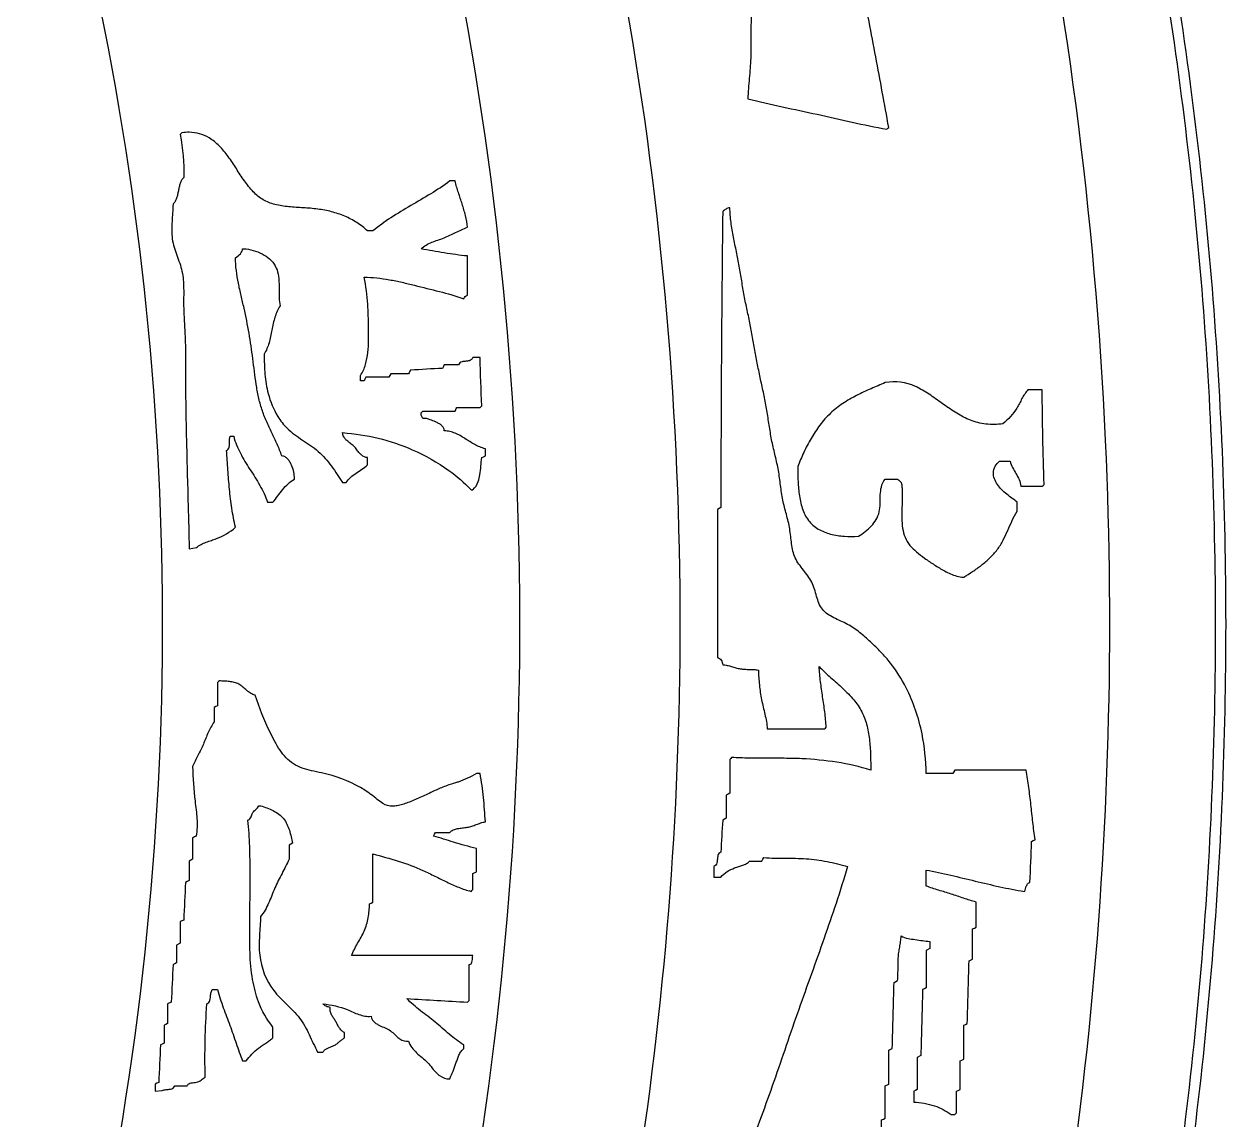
# Model space of a CAD drawing. Header units: millimetres. Extents: x 2100 to 2630, y 15240 to 16970.
# Drawn here: x 2305.1 to 2424, y 16056.2 to 16164.5 of the extents above; entities that cross this region are included whole.
import ezdxf

# ---------------------------------------------------------------- set-up
doc = ezdxf.new("R2010")
doc.units = ezdxf.units.MM

msp = doc.modelspace()

# ---------------------------------------------------------------- linework, layer by layer
for points in [[(2179.44, 16402.53, -0.052772), (2238.03, 16361.19, -0.051037), (2285.24, 16310.42, -0.048688), (2319.79, 16254.02, -0.056875), (2345.47, 16181.16, -0.051033), (2353.98, 16112.36, -0.049847), (2348.66, 16044.83, -0.052789)], [(2118.13, 15753.25), (2118.13, 15758.87), (2118.13, 15764.49, 0.006207), (2126.56, 15767.2, 0.037307), (2175.54, 15787.75, 0.039797), (2223.79, 15817.42, 0.042279), (2269.21, 15856.9, 0.038559), (2304.3, 15899.1, 0.042289), (2334.83, 15950.96, 0.038553), (2354.7, 16002.12, 0.03607), (2365.97, 16052.21, 0.039805), (2369.92, 16108.72, 0.043526), (2363.92, 16170.37, 0.036066), (2350.91, 16220.05, 0.037311), (2330.09, 16268.91, 0.041037), (2299.09, 16318.42, 0.037313), (2264.23, 16358.48, 0.038551), (2222.36, 16393.97, 0.038553)], [(2312.57, 16043.97, 0.054595), (2318.73, 16110.16, 0.052737), (2310.93, 16173.88, 0.048961), (2291.9, 16230.39, 0.048955), (2262.24, 16282.12, 0.057105), (2215.74, 16333.81, 0.051458), (2164.78, 16370.29, 0.039251), (2121.49, 16390.66, 0.001897)], [(2418.48, 16045.62, 0.02094), (2422.06, 16079.56, 0.020967), (2422.77, 16113.73, 0.02094), (2420.63, 16147.79, 0.020967), (2415.62, 16181.59, 0.020941), (2407.81, 16214.81, 0.020967), (2397.22, 16247.3, 0.02094), (2383.96, 16278.75, 0.020967), (2368.08, 16309.01, 0.02094), (2349.76, 16337.8, 0.020967), (2329.04, 16364.98, 0.020942), (2306.16, 16390.3, 0.020967)], [(2418.48, 16045.62, 0.02094), (2422.06, 16079.56, 0.020967), (2422.77, 16113.73, 0.02094), (2420.63, 16147.79, 0.020967), (2415.62, 16181.59, 0.020941), (2407.81, 16214.81, 0.020967), (2397.22, 16247.3, 0.02094), (2383.96, 16278.75, 0.020967), (2368.08, 16309.01, 0.02094), (2349.76, 16337.8, 0.020967), (2329.04, 16364.98, 0.020942), (2306.16, 16390.3, 0.020967)], [(2295.59, 16386.04, -0.035602), (2332.61, 16343.56, -0.036871), (2364.19, 16294.5, -0.035594), (2387.53, 16243.22, -0.0356), (2403.36, 16189.15, -0.041956), (2411.95, 16123.33, -0.036874), (2410.32, 16065, -0.038137), (2399.64, 16005.6, -0.038148)], [(2318.52, 16378.66, -0.020975), (2340.42, 16352.29, -0.020949), (2360.01, 16324.23, -0.020976), (2377.19, 16294.57, -0.020949), (2391.81, 16263.63, -0.020976), (2403.79, 16231.52, -0.020949), (2413.02, 16198.56, -0.020976), (2419.46, 16164.9, -0.020949), (2423.05, 16130.86, -0.020976), (2423.77, 16096.6, -0.020949), (2421.62, 16062.44, -0.020976), (2416.59, 16028.54, -0.020949)], [(2390.37, 16154.08), (2390.46, 16154.17), (2390.55, 16154.25, 0.002132), (2389.27, 16161.23, 0.003669), (2387.91, 16168.2, 0.001137)], [(2376.96, 16165.19, 0.016172), (2376.93, 16163.58, -0.00131), (2376.93, 16163.15, -0.001102), (2376.93, 16162.13, -0.009744), (2376.91, 16161.11, -0.008801), (2376.76, 16159.1, 0.006604), (2376.61, 16157.08, 0.005825), (2380.03, 16156.29, -0.002068), (2383.48, 16155.55, -0.001593), (2386.92, 16154.78, 0.010795), (2390.37, 16154.08)], [(2322.11, 16112.73, -0.052809), (2322.57, 16113.03, -0.028159), (2323.07, 16113.26, -0.013657), (2323.59, 16113.44, 0.013608), (2324.1, 16113.62, 0.086963), (2325.98, 16114.74, -0.020028), (2325.61, 16116.61, -0.013885), (2325.38, 16118.51, -0.006143), (2325.22, 16120.41, -0.001546), (2325.16, 16121.37, 0.000504), (2325.09, 16122.32, 0.228124), (2325.36, 16122.66, 0.046405), (2325.39, 16122.95, 0.014097), (2325.39, 16123.4, -0.09242), (2325.45, 16123.73), (2325.8, 16123.73, 0.034756), (2326.08, 16122.87, 0.023068), (2326.46, 16122.05, 0.016668), (2326.91, 16121.25, 0.005025), (2327.4, 16120.46, -0.000666), (2327.9, 16119.68, -0.012016), (2328.38, 16118.88, -0.017946), (2328.8, 16118.06, -0.029519), (2329.15, 16117.21), (2329.68, 16117.21, 0.01268), (2330.16, 16117.83, -0.014931), (2330.64, 16118.46, -0.029699), (2331.18, 16119.03, -0.056758), (2331.8, 16119.5, 0.060474), (2331.74, 16120.19, 0.052933), (2331.52, 16120.86, 0.025968), (2331.36, 16121.18, 0.050804), (2331.15, 16121.47, 0.078599), (2330.89, 16121.69, 0.106966), (2330.56, 16121.79, 0.021617), (2330.09, 16122.94, 0.002121), (2329.56, 16124.07, -0.006596), (2329.03, 16125.22, -0.024969), (2328.58, 16126.4, -0.026785), (2328.25, 16127.62, -0.014746), (2328.02, 16128.87, -0.008892), (2327.85, 16130.13, 0.002563), (2327.69, 16131.4, 0.023504), (2326.82, 16136.4, 0.003339), (2326.53, 16137.63, -0.010387), (2326.26, 16138.86, -0.017494), (2326.06, 16140.11, -0.030677), (2325.98, 16141.38, 0.082185), (2326.46, 16141.77, 0.15462), (2326.68, 16142.26), (2327.03, 16142.26, -0.039198), (2327.96, 16142.03, -0.050606), (2328.81, 16141.64, -0.066626), (2329.51, 16141.1, -0.092896), (2330.01, 16140.36, -0.07363), (2330.22, 16139.56, -0.025659), (2330.29, 16138.48, -0.001355), (2330.3, 16137.42, 0.048716), (2330.39, 16136.61, 0.050571), (2330.09, 16136.08, 0.028969), (2329.87, 16135.5, 0.019763), (2329.71, 16134.88, 0.004378), (2329.58, 16134.23, -0.003016), (2329.45, 16133.59, -0.018308), (2329.29, 16132.96, -0.027342), (2329.09, 16132.39, -0.049414), (2328.8, 16131.85, 0.001897), (2328.83, 16130.84, 0.011688), (2328.89, 16129.86, 0.017106), (2329.01, 16128.9, 0.025703), (2329.21, 16127.95, 0.071031), (2330.16, 16125.69, 0.063744), (2331.08, 16124.52, 0.03857), (2331.82, 16123.9, 0.010376), (2332.6, 16123.36, -0.00384), (2333.4, 16122.83, -0.031669), (2334.16, 16122.24, -0.033789), (2334.85, 16121.54, -0.021501), (2335.46, 16120.77, -0.009697), (2336.03, 16119.96, -0.002561), (2336.3, 16119.55, 0.000689), (2336.56, 16119.15), (2336.91, 16119.15, -0.075935), (2337.36, 16119.66, -0.027251), (2337.9, 16120.08, -0.003216), (2338.48, 16120.47, 0.042921), (2339.03, 16120.91), (2339.03, 16121.62, -0.151727), (2338.45, 16121.86, -0.035879), (2338.26, 16122.04, -0.027748), (2337.97, 16122.39, 0.040577), (2337.68, 16122.74, 0.040577), (2337.33, 16123.03, -0.027772), (2336.98, 16123.31, -0.035887), (2336.8, 16123.5, -0.151741), (2336.56, 16124.09, -0.040778), (2340.08, 16123.54, -0.043515), (2343.45, 16122.4, -0.052185), (2347.06, 16120.36, -0.048739), (2349.26, 16118.44), (2349.44, 16118.44, 0.117098), (2349.97, 16119.25, 0.042873), (2350.14, 16119.93, 0.028226), (2350.24, 16120.78, -0.020973), (2350.32, 16121.62), (2350.5, 16121.71), (2350.68, 16121.79), (2350.68, 16122.5, -0.043723), (2350.13, 16122.67, -0.026771), (2349.62, 16122.91, -0.017007), (2349.14, 16123.2, 0.001368), (2348.66, 16123.5, 0.010691), (2348.18, 16123.79, 0.030272), (2347.69, 16124.03, 0.042171), (2347.16, 16124.2, 0.055011), (2346.62, 16124.26, 0.111408), (2346.53, 16124.57, 0.099733), (2346.33, 16124.82, 0.05447), (2346.06, 16125, 0.010744), (2345.75, 16125.15, 0.015837), (2345.23, 16125.37, 0.098354), (2344.5, 16125.5), (2344.34, 16125.82), (2344.32, 16126.03), (2344.41, 16126.12), (2344.5, 16126.2), (2347.68, 16126.2, 0.0004), (2347.76, 16126.38, -0.000393), (2347.85, 16126.56), (2350.15, 16126.56), (2350.23, 16126.64), (2350.32, 16126.73, -0.001384), (2350.15, 16131.5), (2349.44, 16131.5, -0.259353), (2349.1, 16131.2, -0.028701), (2348.73, 16131.14, 0.02862), (2348.37, 16131.09, 0.259179), (2348.03, 16130.79), (2346.62, 16130.79), (2346.53, 16130.61), (2346.44, 16130.44, 0.006204), (2343.26, 16130.26, -0.000809), (2343.09, 16129.91), (2341.32, 16129.91), (2341.24, 16129.73), (2341.15, 16129.56), (2338.85, 16129.56), (2338.77, 16129.38), (2338.68, 16129.2), (2338.33, 16129.2), (2338.33, 16129.73, 0.072387), (2338.83, 16130.82, 0.043113), (2339.07, 16132, 0.028423), (2339.14, 16133.24, 0.006087), (2339.13, 16134.51, 0.008101), (2339.05, 16136.78, 0.041704), (2338.68, 16139.44, -0.030015), (2339.94, 16139.38, -0.019225), (2341.2, 16139.2, -0.013158), (2342.44, 16138.95, -0.001566), (2343.67, 16138.65, -0.002243), (2346.13, 16138.04, -0.021734), (2348.56, 16137.32, -0.243152), (2348.91, 16137.67), (2348.91, 16141.55, -0.016363), (2346.61, 16141.85, -0.009716), (2344.32, 16142.26, -0.067451), (2344.82, 16142.63, -0.031662), (2345.38, 16142.9, -0.015622), (2345.98, 16143.12, 0.01494), (2346.59, 16143.34, 0.018536), (2347.17, 16143.59, 0.000725), (2347.74, 16143.87, -0.00877), (2348.32, 16144.14, -0.025341), (2348.91, 16144.38, 0.040765), (2348.71, 16145.55, 0.015728), (2348.38, 16146.69, 0.003037), (2348.01, 16147.82, -0.022208), (2347.68, 16148.96), (2347.15, 16148.96, -0.028307), (2345.27, 16147.69, -0.0029), (2343.31, 16146.53, 0.009094), (2341.34, 16145.33, 0.034337), (2339.56, 16144.02), (2339.03, 16144.02, 0.047335), (2337.97, 16144.85, 0.041804), (2336.78, 16145.48, 0.037883), (2335.48, 16145.92, 0.030705), (2334.1, 16146.18, 0.020568), (2332.67, 16146.31, -0.012949), (2331.25, 16146.41, -0.032241), (2329.87, 16146.64, -0.075944), (2328.71, 16147.1, -0.075299), (2327.73, 16147.89, -0.032098), (2326.85, 16148.99, -0.014086), (2326.06, 16150.18, 0.01874), (2325.26, 16151.37, 0.034328), (2324.38, 16152.41, 0.067194), (2323.36, 16153.22, 0.13049), (2321.41, 16153.77, 0.03602), (2320.68, 16153.73), (2320.59, 16153.64), (2320.51, 16153.55, -0.054034), (2320.86, 16149.31, 0.074597), (2320.65, 16149.04, 0.044581), (2320.51, 16148.72, 0.028624), (2320.41, 16148.36, 0.005484), (2320.33, 16147.99, -0.005482), (2320.25, 16147.62, -0.028635), (2320.15, 16147.26, -0.044597), (2320.01, 16146.94, -0.074666), (2319.8, 16146.67, -0.019014), (2319.76, 16145.81, 0.004062), (2319.7, 16144.96, 0.01381), (2319.67, 16144.09, 0.038608), (2319.73, 16143.23, 0.038712), (2319.91, 16142.42, 0.011403), (2320.18, 16141.63, -0.002647), (2320.46, 16140.84, -0.03028), (2320.68, 16140.04, -0.03291), (2320.81, 16139.19, -0.015729), (2320.85, 16138.34, -0.008499), (2320.85, 16137.47, 0.006198), (2320.85, 16136.6, 0.009161), (2320.92, 16134.89, -0.00201), (2321.01, 16133.19, -0.007724), (2321.04, 16131.47, -0.001916), (2321.04, 16130.61, 0.00063), (2321.04, 16129.75, 0.004649), (2321.08, 16125.45, 0.001977), (2321.18, 16121.17), (2321.19, 16120.63), (2321.21, 16120.1), (2321.24, 16119.03), (2321.25, 16118.5), (2321.27, 16117.97), (2321.28, 16117.43), (2321.3, 16116.9, -0.00254), (2321.39, 16112.62), (2322.11, 16112.73)], [(2389.67, 16049.64, 0.000729), (2389.84, 16056.16), (2390.02, 16056.25), (2390.2, 16056.34), (2390.2, 16059.52), (2390.55, 16059.69), (2390.55, 16063.05), (2390.9, 16063.22, 0.00073), (2391.08, 16069.75), (2391.25, 16069.84), (2391.43, 16069.93, 0.021398), (2391.46, 16070.48, 0.005067), (2391.47, 16071.04, -0.002406), (2391.47, 16071.6, -0.018468), (2391.49, 16072.15, -0.018873), (2391.55, 16072.7, -0.002957), (2391.64, 16073.24, 0.00533), (2391.73, 16073.79, 0.020548), (2391.78, 16074.34, 0.090218), (2392.46, 16074.1, 0.005733), (2393.17, 16073.99, -0.005755), (2393.89, 16073.88, 0.029515), (2394.61, 16073.81), (2394.61, 16073.1), (2394.25, 16072.92), (2394.25, 16069.22), (2394.08, 16069.13), (2393.9, 16069.04, 0.000692), (2393.72, 16062.52), (2393.37, 16062.34), (2393.37, 16059.16), (2393.19, 16059.08), (2393.02, 16058.99), (2393.02, 16057.93, -0.065034), (2395.07, 16057.55, -0.081924), (2396.72, 16056.69), (2397.08, 16056.69), (2397.16, 16056.78), (2397.25, 16056.87), (2397.25, 16058.99), (2397.43, 16059.08), (2397.61, 16059.16), (2397.61, 16061.99), (2397.78, 16062.07), (2397.96, 16062.16), (2397.96, 16065.52), (2398.13, 16065.6), (2398.31, 16065.69, 0.000811), (2398.49, 16071.87), (2398.84, 16072.04), (2398.84, 16075.04), (2399.02, 16075.13), (2399.19, 16075.22), (2399.19, 16077.69, -0.014572), (2397.95, 16078.07, 0.000556), (2396.73, 16078.49, 0.000586), (2395.48, 16078.86, -0.014484), (2394.25, 16079.28), (2394.25, 16080.86, -0.0126), (2396.68, 16080.35, -0.001234), (2399.1, 16079.77, 0.00439), (2401.52, 16079.21, 0.015736), (2403.96, 16078.75, 0.095164), (2404.07, 16078.99, -0.016145), (2404.15, 16079.25, -0.043246), (2404.23, 16079.42, -0.199226), (2404.49, 16079.63, 0.014533), (2404.66, 16083.69), (2404.84, 16083.77), (2405.02, 16083.86, -0.006378), (2404.8, 16085.58, -0.001536), (2404.7, 16086.45, 0.00067), (2404.61, 16087.31, 0.004653), (2404.4, 16089.03, 0.013447), (2404.13, 16090.74), (2397.08, 16090.74), (2396.99, 16090.57), (2396.9, 16090.39), (2394.25, 16090.39, 0.04472), (2393.84, 16094.33, 0.069035), (2392.27, 16098.87, 0.047406), (2390.72, 16101.32, 0.02579), (2389.78, 16102.4, 0.01117), (2388.75, 16103.4, 0.017112), (2387.67, 16104.34, 0.047931), (2386.48, 16105.14, 0.018529), (2385.8, 16105.47, -0.013984), (2385.12, 16105.8, -0.029428), (2384.51, 16106.16, -0.077559), (2384, 16106.63, -0.074797), (2383.65, 16107.24, -0.019767), (2383.42, 16107.91, -0.000439), (2383.21, 16108.62, 0.042445), (2382.94, 16109.31, 0.044907), (2382.56, 16109.93, 0.008087), (2382.11, 16110.51, -0.009549), (2381.68, 16111.09, -0.049462), (2381.31, 16111.7, -0.052402), (2381.08, 16112.39, -0.021779), (2380.95, 16113.1, -0.009564), (2380.86, 16113.84, 0.015568), (2380.76, 16114.58, 0.01892), (2380.62, 16115.3, 0.006096), (2380.43, 16116.02, -0.000739), (2380.25, 16116.72, -0.014161), (2380.08, 16117.43, -0.014801), (2379.95, 16118.15, -0.004225), (2379.86, 16118.88, 0.000833), (2379.76, 16119.62, 0.01118), (2379.65, 16120.35, 0.011699), (2379.34, 16121.78, -0.004392), (2379.01, 16123.21, -0.009973), (2378.76, 16124.66, 0.0004), (2378.53, 16126.11, 0.009186), (2378.27, 16127.56, 0.002708), (2377.96, 16128.99, -0.000553), (2377.66, 16130.43, -0.007083), (2377.37, 16131.87, -0.001688), (2377.12, 16133.31, 0.005257), (2376.86, 16134.76, 0.003159), (2376.56, 16136.19, -0.005965), (2376.26, 16137.63, -0.005641), (2376.02, 16139.08, 0.003771), (2375.78, 16140.53, 0.009441), (2375.5, 16141.97, -0.005756), (2375.2, 16143.41, -0.013442), (2374.96, 16144.86, -0.028602), (2374.85, 16146.32, 0.087306), (2374.65, 16146.27, 0.048468), (2374.47, 16146.18, 0.013418), (2374.31, 16146.07, -0.043729), (2374.14, 16145.96, 0.003089), (2373.96, 16116.68), (2373.61, 16116.5), (2373.61, 16101.86, -0.194841), (2373.99, 16101.59, -0.11707), (2374.14, 16101.15, -0.043035), (2374.58, 16101.09, -0.014669), (2375.01, 16100.97, 0.001152), (2375.44, 16100.84, 0.031742), (2375.87, 16100.75, 0.031925), (2376.32, 16100.7, 0.004228), (2376.77, 16100.69, -0.008133), (2377.22, 16100.68, -0.036329), (2377.67, 16100.62, 0.018054), (2377.76, 16099.15, 0.024636), (2377.98, 16097.69, 0.009754), (2378.14, 16096.97, -0.003964), (2378.31, 16096.26, -0.010866), (2378.46, 16095.53, -0.024408), (2378.55, 16094.8), (2384.2, 16094.8, 0.001099), (2384.37, 16094.98, 0.017405), (2384.23, 16096.48, 0.00329), (2384.02, 16097.98, -0.003826), (2383.81, 16099.47, -0.017972), (2383.67, 16100.98, 0.024751), (2384.66, 16100.02, -0.007843), (2385.85, 16098.96, -0.02406), (2386.97, 16097.82, -0.05632), (2387.8, 16096.65, -0.061659), (2388.36, 16095.26, -0.034533), (2388.64, 16093.79, -0.023276), (2388.75, 16092.25, -0.003286), (2388.78, 16090.74, 0.03498), (2385.41, 16091.51, 0.026899), (2381.96, 16091.86, 0.010119), (2380.23, 16091.9, 0.001363), (2378.49, 16091.91, -0.002955), (2376.76, 16091.92, -0.011747), (2375.02, 16091.98), (2374.93, 16091.89), (2374.85, 16091.8), (2374.85, 16088.45), (2374.67, 16088.36), (2374.49, 16088.27), (2374.49, 16085.98), (2374.32, 16085.89), (2374.14, 16085.8, 0.006227), (2373.96, 16082.63, 0.26014), (2373.66, 16082.28, 0.028047), (2373.61, 16081.92, -0.02869), (2373.56, 16081.56, -0.25928), (2373.26, 16081.22), (2373.26, 16080.16), (2373.96, 16080.16, -0.072837), (2374.58, 16080.7, -0.053937), (2375.32, 16081.07, -0.017597), (2375.72, 16081.2, 0.017329), (2376.12, 16081.34, 0.037551), (2376.48, 16081.5, 0.079767), (2376.79, 16081.75), (2378.02, 16081.75), (2378.11, 16081.92), (2378.2, 16082.1, 0.016644), (2379.24, 16082.04, 0.00418), (2380.29, 16082.03, -0.001855), (2381.34, 16082.02, -0.014234), (2382.39, 16081.97, -0.031667), (2384.46, 16081.7, -0.018427), (2386.49, 16081.22, -0.008888), (2385.34, 16077.56, -0.00426), (2384.16, 16074.11, -0.002166), (2382.91, 16070.59, 0.002243), (2381.65, 16067.06, 0.002331), (2380.42, 16063.51, -0.001706), (2379.19, 16059.96, -0.003693), (2377.94, 16056.46, -0.008078), (2376.61, 16052.99)], [(2397.96, 16109.8, 0.007511), (2398.84, 16110.36, 0.019567), (2399.72, 16110.99, 0.026344), (2400.55, 16111.71, 0.042837), (2401.28, 16112.53, 0.040318), (2401.85, 16113.45, 0.012156), (2402.32, 16114.43, -0.001088), (2402.75, 16115.39, -0.031826), (2403.25, 16116.32), (2403.25, 16117.21, 0.014739), (2402.75, 16117.59, -0.012503), (2402.22, 16118, -0.02081), (2401.72, 16118.45, -0.051975), (2401.29, 16118.96, -0.063583), (2401, 16119.53, -0.090265), (2400.9, 16120.13, -0.123088), (2401.07, 16120.76, -0.094281), (2401.49, 16121.26), (2402.54, 16121.26, 0.065568), (2402.8, 16120.64, 0.003653), (2403.13, 16120.05, -0.028884), (2403.44, 16119.45, -0.085595), (2403.6, 16118.79), (2405.72, 16118.79), (2405.81, 16118.88), (2405.9, 16118.97, -0.004896), (2405.72, 16128.32), (2404.31, 16128.32, 0.038563), (2403.99, 16127.9, 0.016626), (2403.72, 16127.45, 0.006091), (2403.47, 16126.98, -0.015521), (2403.21, 16126.52, -0.091116), (2401.84, 16124.97, -0.070862), (2400.14, 16124.94, -0.0603), (2398.63, 16125.32, -0.046578), (2397.27, 16126.01, -0.016555), (2395.98, 16126.87, 0.001114), (2394.7, 16127.78, 0.043414), (2393.36, 16128.57, 0.003616), (2393.2, 16128.65, 0.15425), (2390.2, 16129.03, 0.001808), (2388.8, 16128.43, 0.017659), (2387.38, 16127.76, 0.025524), (2386.02, 16126.97, 0.043937), (2384.79, 16126, 0.044303), (2383.74, 16124.83, 0.029206), (2382.87, 16123.51, 0.022408), (2382.15, 16122.12, 0.012014), (2381.55, 16120.73, 0.002139), (2381.58, 16119.45, 0.026484), (2381.7, 16118.01, 0.040675), (2382.01, 16116.61, 0.040937), (2382.25, 16115.99, 0.047791), (2382.61, 16115.42, 0.101227), (2383.59, 16114.56, 0.065128), (2384.8, 16114.07, 0.046994), (2386.17, 16113.85, 0.036454), (2387.55, 16113.85, 0.028757), (2388.22, 16114.31, 0.041887), (2388.83, 16114.86, 0.054987), (2389.31, 16115.5, 0.074796), (2389.61, 16116.25, 0.057459), (2389.7, 16117.05, -0.010296), (2389.72, 16117.94, -0.03922), (2389.82, 16118.71, -0.124999), (2390.2, 16119.5), (2391.43, 16119.5, 0.000455), (2391.61, 16119.32), (2391.78, 16119.15, -0.045585), (2391.86, 16118.7, -0.01992), (2391.88, 16118.25, -0.007973), (2391.87, 16117.08, 0.007769), (2391.85, 16115.62, 0.037655), (2391.92, 16114.64, 0.059782), (2392.17, 16113.75, 0.072795), (2392.65, 16112.95, 0.050115), (2393.29, 16112.31, 0.015733), (2394.1, 16111.68, 0.011239), (2395.05, 16111.03, 0.021445), (2396.07, 16110.42, 0.04559), (2397.28, 16109.9, 0.078611), (2397.96, 16109.8)], [(2318.74, 16059.08, -0.083522), (2319.04, 16059.15, 0.017045), (2319.43, 16059.19, 0.045453), (2319.68, 16059.24, 0.213932), (2319.98, 16059.52), (2321.21, 16059.52, -0.061936), (2321.26, 16059.64, -0.117245), (2321.35, 16059.73, -0.092802), (2321.58, 16059.82, -0.040771), (2321.85, 16059.85, 0.045241), (2322.12, 16059.88, 0.116324), (2322.57, 16060.1, -0.023222), (2322.98, 16060.4, -0.023555), (2323.15, 16067.63, 0.211149), (2323.44, 16067.97, 0.040579), (2323.5, 16068.27, 0.006611), (2323.52, 16068.48, -0.020472), (2323.55, 16068.68, -0.035557), (2323.59, 16068.87, -0.072568), (2323.68, 16069.04), (2324.21, 16069.04, 0.020607), (2324.46, 16068.14, 0.010662), (2324.77, 16067.25, 0.005115), (2325.1, 16066.38, -0.005715), (2325.43, 16065.51, -0.002702), (2326.04, 16063.74, 0.011329), (2326.68, 16061.99), (2327.03, 16061.99, -0.019234), (2327.6, 16062.67, -0.04484), (2328.26, 16063.27, -0.021473), (2328.61, 16063.52, 0.00081), (2328.98, 16063.75, 0.012597), (2329.34, 16064, 0.032975), (2329.68, 16064.28), (2329.68, 16065.34, -0.083747), (2328.25, 16067.84, -0.045308), (2327.67, 16070.05, -0.034964), (2327.41, 16072.67, -0.009638), (2327.38, 16075.33, -0.001865), (2327.41, 16077.95, 0.004853), (2327.43, 16080.55, 0.008436), (2327.38, 16083.18, 0.013994), (2327.21, 16085.8, 0.142089), (2327.4, 16085.92, 0.082441), (2327.52, 16086.11, 0.0265), (2327.59, 16086.32, -0.064375), (2327.69, 16086.53, -0.070944), (2327.83, 16086.7, -0.000679), (2328, 16086.85, 0.033503), (2328.16, 16087.02, 0.098132), (2328.27, 16087.21), (2328.47, 16087.21, -0.0413), (2329.69, 16086.73, -0.046646), (2330.25, 16086.39, -0.061276), (2330.72, 16085.94, -0.063833), (2331.06, 16085.39, -0.032008), (2331.3, 16084.79, -0.019396), (2331.47, 16084.15, 0.005809), (2331.62, 16083.51), (2331.27, 16083.33), (2331.27, 16081.92, -0.013737), (2330.93, 16081.22, -0.00181), (2330.58, 16080.53, 0.00348), (2330.21, 16079.81, 0.013958), (2329.87, 16079.09, 0.010789), (2329.56, 16078.34, -0.012841), (2329.25, 16077.6, -0.025593), (2328.9, 16076.9, -0.05324), (2328.45, 16076.28, -0.014389), (2328.41, 16075.32, 0.00304), (2328.35, 16074.36, 0.011638), (2328.32, 16073.41, 0.029444), (2328.37, 16072.45, 0.134361), (2329.75, 16068.96, 0.031337), (2330.36, 16068.26, 0.005673), (2331.03, 16067.6, -0.007095), (2331.69, 16066.94, -0.032745), (2332.3, 16066.23, -0.034002), (2332.82, 16065.44, -0.013712), (2333.26, 16064.59, -0.005645), (2333.67, 16063.72, 0.012874), (2334.09, 16062.87), (2334.62, 16062.87, -0.109954), (2334.83, 16063.11, -0.053859), (2335.1, 16063.27, -0.022354), (2335.4, 16063.39, 0.033342), (2335.71, 16063.51, 0.041998), (2335.98, 16063.68, 0.014764), (2336.23, 16063.88, 0.000401), (2336.48, 16064.09, -0.026551), (2336.74, 16064.28), (2336.74, 16064.81, -0.095356), (2336.44, 16065.01, -0.053223), (2336.22, 16065.3, -0.024611), (2336.04, 16065.62, 0.021211), (2335.86, 16065.95, 0.019938), (2335.65, 16066.26, -0.033022), (2335.46, 16066.56, -0.071581), (2335.34, 16066.91, -0.089233), (2335.33, 16067.28, -0.06273), (2334.94, 16067.39, -0.108032), (2334.62, 16067.63, -0.071596), (2337.03, 16067.06, -0.010734), (2337.6, 16066.81, 0.021223), (2338.17, 16066.59, 0.039912), (2338.77, 16066.43, 0.065522), (2339.38, 16066.4, 0.194414), (2339.79, 16065.75, 0.03783), (2340.08, 16065.57, 0.028744), (2340.63, 16065.32, -0.05127), (2341.17, 16065.05, -0.054478), (2341.63, 16064.69, 0.021375), (2342.04, 16064.31, 0.022888), (2342.23, 16064.16, 0.172144), (2343.09, 16063.93, 0.083344), (2343.41, 16063.31, 0.043675), (2343.88, 16062.79, 0.015402), (2344.42, 16062.33, -0.030444), (2344.95, 16061.84, -0.026293), (2345.42, 16061.29, 0.0348), (2345.9, 16060.76, 0.029885), (2346.15, 16060.55, 0.169473), (2347.15, 16060.22, 0.023061), (2347.77, 16061.78, 0.001869), (2347.84, 16061.98, -0.004874), (2347.91, 16062.18, -0.019975), (2348.07, 16062.57, -0.048713), (2348.28, 16062.93, -0.074251), (2348.56, 16063.22), (2348.56, 16063.57, -0.030811), (2347.81, 16064.07, -0.013925), (2347.11, 16064.63, -0.005706), (2346.42, 16065.23, 0.009909), (2345.71, 16065.83, 0.010078), (2344.99, 16066.4, -0.004605), (2344.25, 16066.96, -0.011851), (2343.56, 16067.54, -0.028881), (2342.91, 16068.16, 0.003438), (2348.91, 16067.81), (2349, 16067.9), (2349.09, 16067.98), (2349.09, 16071.51, 0.06512), (2349.21, 16071.56, 0.147143), (2349.3, 16071.65, 0.079914), (2349.37, 16071.88, 0.041055), (2349.4, 16072.15, -0.088245), (2349.44, 16072.4), (2337.44, 16072.4, -0.029657), (2337.73, 16073.02, -0.007934), (2338.05, 16073.62, 0.002052), (2338.39, 16074.22, 0.023453), (2338.7, 16074.83, 0.059262), (2339.1, 16076.15, 0.048605), (2339.21, 16077.51), (2339.38, 16077.6), (2339.56, 16077.69), (2339.56, 16082.45, -0.012539), (2342.07, 16081.74, -0.029697), (2344.51, 16080.82, -0.01263), (2345.69, 16080.25, 0.005601), (2346.86, 16079.68, 0.014941), (2348.04, 16079.15, 0.033971), (2349.26, 16078.75, 0.000408), (2349.44, 16078.92), (2349.44, 16080.51), (2349.79, 16080.69), (2349.79, 16082.98, -0.012833), (2347.54, 16083.61, 0.002247), (2345.56, 16084.22), (2345.65, 16084.39), (2345.74, 16084.57), (2347.15, 16084.57, -0.118446), (2347.51, 16084.83, -0.051917), (2347.93, 16084.96, -0.024235), (2348.41, 16085.02, 0.024395), (2348.89, 16085.09, 0.032109), (2349.34, 16085.2, 0.007942), (2349.78, 16085.35, -0.006456), (2350.22, 16085.51, -0.029248), (2350.68, 16085.63, -0.001415), (2350.59, 16086.82, 0.006008), (2350.49, 16088.02, 0.009756), (2350.35, 16089.21, 0.017314), (2350.15, 16090.39), (2349.79, 16090.39, -0.018956), (2348.91, 16089.93, -0.030493), (2347.99, 16089.56, -0.009595), (2347.63, 16089.45, 0.026222), (2346.48, 16089.05, 0.015432), (2345.42, 16088.58, -0.008523), (2344.21, 16088.03, -0.009565), (2343.01, 16087.52, -0.019954), (2342.49, 16087.34, -0.029083), (2341.96, 16087.21, -0.04104), (2341.52, 16087.17, -0.142499), (2340.55, 16087.43, -0.03932), (2339.99, 16087.84, 0.018038), (2339.36, 16088.34, 0.010009), (2339.18, 16088.47, 0.077937), (2335.54, 16090.19, 0.018674), (2334.49, 16090.45, -0.006633), (2333.48, 16090.68, -0.022989), (2332.57, 16090.94, -0.059799), (2331.71, 16091.36, -0.06247), (2330.98, 16091.96, -0.037325), (2330.38, 16092.7, -0.027018), (2329.86, 16093.56, -0.011838), (2329.39, 16094.47, -0.034598), (2327.92, 16098.15, -0.099235), (2327.47, 16098.33, -0.035734), (2327.08, 16098.62, -0.005418), (2326.71, 16098.94, 0.057483), (2326.31, 16099.23, 0.066447), (2325.85, 16099.4, 0.030148), (2325.37, 16099.49, 0.017748), (2324.87, 16099.53, -0.011792), (2324.39, 16099.56), (2324.3, 16099.48), (2324.21, 16099.39), (2324.21, 16097.09), (2324.03, 16097.01), (2323.86, 16096.92), (2323.86, 16095.51, 0.033566), (2323.55, 16094.99, 0.015569), (2323.28, 16094.45, 0.008072), (2323.04, 16093.88, -0.006354), (2322.8, 16093.3, -0.009233), (2322.26, 16092.17, 0.001523), (2321.74, 16091.1, 0.020358), (2321.98, 16087.65, 0.002272), (2322.08, 16086.8, -0.014563), (2322.17, 16085.94, -0.023533), (2322.18, 16085.08, -0.037234), (2322.09, 16084.22, -0.000498), (2321.74, 16084.04), (2321.74, 16081.92), (2321.39, 16081.75), (2321.39, 16079.81), (2321.21, 16079.72), (2321.04, 16079.63, 0.002273), (2320.86, 16075.92, 0.0004), (2320.51, 16075.75), (2320.51, 16073.63), (2320.15, 16073.45), (2320.15, 16071.69), (2319.98, 16071.6), (2319.8, 16071.51, -0.002273), (2319.62, 16067.81), (2319.27, 16067.63), (2319.27, 16065.69), (2319.09, 16065.6), (2318.92, 16065.52), (2318.92, 16063.75), (2318.74, 16063.66), (2318.57, 16063.57, 0.002175), (2318.39, 16059.87), (2318.21, 16059.78), (2318.04, 16059.69), (2318.04, 16058.99), (2318.74, 16059.08)]]:
    msp.add_lwpolyline(points, format="xyb")

doc.saveas('drawing.dxf')
